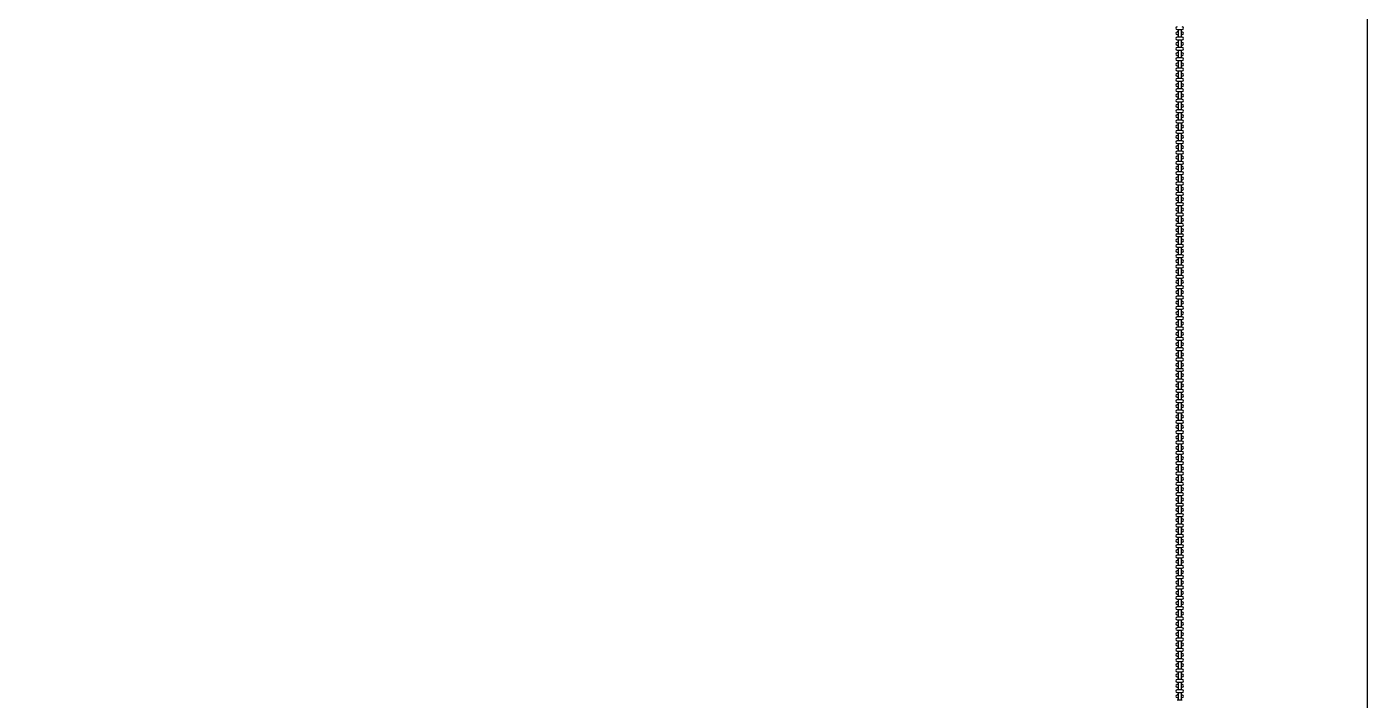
# Model space of a CAD drawing. Header units: millimetres. Extents: x -101 to 3415, y -52 to 1366.
# Drawn here: x 324.531 to 328.637, y 138.311 to 140.373 of the extents above; entities that cross this region are included whole.
import ezdxf

# ---------------------------------------------------------------- set-up
doc = ezdxf.new("R2010")
doc.units = ezdxf.units.MM
doc.layers.add('00_ARQ', color=8, linetype='Continuous')

msp = doc.modelspace()

# ---------------------------------------------------------------- linework, layer by layer
at = {"layer": '00_ARQ', "color": 9}
for p, q in [((328.0551, 140.3653), (328.0705, 140.3653)), ((328.058, 140.3576), (328.0551, 140.3576)), ((328.0551, 140.3495), (328.058, 140.3495)), ((328.058, 140.3653), (328.058, 140.3417)), ((328.0676, 140.3653), (328.0676, 140.3417)), ((328.0705, 140.3576), (328.0676, 140.3576)), ((328.0676, 140.3495), (328.0705, 140.3495)), ((328.0705, 140.3417), (328.0551, 140.3417)), ((328.0551, 140.3336), (328.0705, 140.3336)), ((328.058, 140.3259), (328.0551, 140.3259)), ((328.0551, 140.3177), (328.058, 140.3177)), ((328.0705, 140.31), (328.0551, 140.31)), ((328.0676, 140.3417), (328.058, 140.3417)), ((328.058, 140.3336), (328.058, 140.31)), ((328.0676, 140.3336), (328.0676, 140.31)), ((328.0705, 140.3259), (328.0676, 140.3259)), ((328.0676, 140.3177), (328.0705, 140.3177)), ((328.0551, 140.3019), (328.0705, 140.3019)), ((328.058, 140.2941), (328.0551, 140.2941)), ((328.0551, 140.286), (328.058, 140.286)), ((328.0705, 140.2783), (328.0551, 140.2783)), ((328.0551, 140.2701), (328.0705, 140.2701)), ((328.058, 140.2624), (328.0551, 140.2624)), ((328.058, 140.3019), (328.058, 140.2783)), ((328.058, 140.2701), (328.058, 140.2465)), ((328.0676, 140.3019), (328.0676, 140.2783)), ((328.0705, 140.2941), (328.0676, 140.2941)), ((328.0676, 140.286), (328.0705, 140.286)), ((328.0676, 140.2701), (328.0676, 140.2465)), ((328.0705, 140.2624), (328.0676, 140.2624)), ((328.0551, 140.2543), (328.058, 140.2543)), ((328.0705, 140.2465), (328.0551, 140.2465)), ((328.0551, 140.2384), (328.0705, 140.2384)), ((328.058, 140.2307), (328.0551, 140.2307)), ((328.0551, 140.2226), (328.058, 140.2226)), ((328.058, 140.2384), (328.058, 140.2148)), ((328.0676, 140.2543), (328.0705, 140.2543)), ((328.0676, 140.2384), (328.0676, 140.2148)), ((328.0705, 140.2307), (328.0676, 140.2307)), ((328.0676, 140.2226), (328.0705, 140.2226)), ((328.0705, 140.2148), (328.0551, 140.2148)), ((328.0551, 140.2067), (328.0705, 140.2067)), ((328.058, 140.199), (328.0551, 140.199)), ((328.0551, 140.1908), (328.058, 140.1908)), ((328.0705, 140.1831), (328.0551, 140.1831)), ((328.058, 140.2067), (328.058, 140.1831)), ((328.0676, 140.1831), (328.058, 140.1831)), ((328.0676, 140.2067), (328.0676, 140.1831)), ((328.0705, 140.199), (328.0676, 140.199)), ((328.0676, 140.1908), (328.0705, 140.1908)), ((328.0551, 140.175), (328.0705, 140.175)), ((328.058, 140.1672), (328.0551, 140.1672)), ((328.0551, 140.1591), (328.058, 140.1591)), ((328.0705, 140.1514), (328.0551, 140.1514)), ((328.0551, 140.1432), (328.0705, 140.1432)), ((328.058, 140.175), (328.058, 140.1514)), ((328.0676, 140.1514), (328.058, 140.1514)), ((328.058, 140.1432), (328.058, 140.1196)), ((328.0676, 140.175), (328.0676, 140.1514)), ((328.0705, 140.1672), (328.0676, 140.1672)), ((328.0676, 140.1591), (328.0705, 140.1591)), ((328.0676, 140.1432), (328.0676, 140.1196)), ((328.058, 140.1355), (328.0551, 140.1355)), ((328.0551, 140.1274), (328.058, 140.1274)), ((328.0705, 140.1196), (328.0551, 140.1196)), ((328.0551, 140.1115), (328.0705, 140.1115)), ((328.058, 140.1038), (328.0551, 140.1038)), ((328.058, 140.1115), (328.058, 140.0879)), ((328.0705, 140.1355), (328.0676, 140.1355)), ((328.0676, 140.1274), (328.0705, 140.1274)), ((328.0676, 140.1115), (328.0676, 140.0879)), ((328.0705, 140.1038), (328.0676, 140.1038)), ((328.0551, 140.0957), (328.058, 140.0957)), ((328.0705, 140.0879), (328.0551, 140.0879)), ((328.0551, 140.0798), (328.0705, 140.0798)), ((328.058, 140.0721), (328.0551, 140.0721)), ((328.0551, 140.0639), (328.058, 140.0639)), ((328.058, 140.0798), (328.058, 140.0562)), ((328.0676, 140.0957), (328.0705, 140.0957)), ((328.0676, 140.0798), (328.0676, 140.0562)), ((328.0705, 140.0721), (328.0676, 140.0721)), ((328.0676, 140.0639), (328.0705, 140.0639)), ((328.0705, 140.0562), (328.0551, 140.0562)), ((328.0551, 140.0481), (328.0705, 140.0481)), ((328.058, 140.0403), (328.0551, 140.0403)), ((328.0551, 140.0322), (328.058, 140.0322)), ((328.0705, 140.0245), (328.0551, 140.0245)), ((328.0551, 140.0163), (328.0705, 140.0163)), ((328.058, 140.0481), (328.058, 140.0245)), ((328.058, 140.0163), (328.058, 139.9927)), ((328.0676, 140.0481), (328.0676, 140.0245)), ((328.0705, 140.0403), (328.0676, 140.0403)), ((328.0676, 140.0322), (328.0705, 140.0322)), ((328.0676, 140.0163), (328.0676, 139.9927)), ((328.058, 140.0086), (328.0551, 140.0086)), ((328.0551, 140.0005), (328.058, 140.0005)), ((328.0705, 139.9927), (328.0551, 139.9927)), ((328.0551, 139.9846), (328.0705, 139.9846)), ((328.058, 139.9769), (328.0551, 139.9769)), ((328.0676, 139.9927), (328.058, 139.9927)), ((328.058, 139.9846), (328.058, 139.961)), ((328.0705, 140.0086), (328.0676, 140.0086)), ((328.0676, 140.0005), (328.0705, 140.0005)), ((328.0676, 139.9846), (328.0676, 139.961)), ((328.0705, 139.9769), (328.0676, 139.9769)), ((328.0551, 139.9688), (328.058, 139.9688)), ((328.0705, 139.961), (328.0551, 139.961)), ((328.0551, 139.9529), (328.0705, 139.9529)), ((328.058, 139.9452), (328.0551, 139.9452)), ((328.0551, 139.937), (328.058, 139.937)), ((328.0676, 139.961), (328.058, 139.961)), ((328.058, 139.9529), (328.058, 139.9293)), ((328.0676, 139.9688), (328.0705, 139.9688)), ((328.0676, 139.9529), (328.0676, 139.9293)), ((328.0705, 139.9452), (328.0676, 139.9452)), ((328.0676, 139.937), (328.0705, 139.937)), ((328.0705, 139.9293), (328.0551, 139.9293)), ((328.0551, 139.9212), (328.0705, 139.9212)), ((328.058, 139.9134), (328.0551, 139.9134)), ((328.0551, 139.9053), (328.058, 139.9053)), ((328.0705, 139.8976), (328.0551, 139.8976)), ((328.058, 139.9212), (328.058, 139.8976)), ((328.0676, 139.9212), (328.0676, 139.8976)), ((328.0705, 139.9134), (328.0676, 139.9134)), ((328.0676, 139.9053), (328.0705, 139.9053)), ((328.0551, 139.8894), (328.0705, 139.8894)), ((328.058, 139.8817), (328.0551, 139.8817)), ((328.0551, 139.8736), (328.058, 139.8736)), ((328.0705, 139.8658), (328.0551, 139.8658)), ((328.0551, 139.8577), (328.0705, 139.8577)), ((328.058, 139.8894), (328.058, 139.8658)), ((328.058, 139.8577), (328.058, 139.8341)), ((328.0676, 139.8894), (328.0676, 139.8658)), ((328.0705, 139.8817), (328.0676, 139.8817)), ((328.0676, 139.8736), (328.0705, 139.8736)), ((328.0676, 139.8577), (328.0676, 139.8341)), ((328.058, 139.85), (328.0551, 139.85)), ((328.0551, 139.8419), (328.058, 139.8419)), ((328.0705, 139.8341), (328.0551, 139.8341)), ((328.0551, 139.826), (328.0705, 139.826)), ((328.058, 139.8183), (328.0551, 139.8183)), ((328.0551, 139.8101), (328.058, 139.8101)), ((328.058, 139.826), (328.058, 139.8024)), ((328.0705, 139.85), (328.0676, 139.85)), ((328.0676, 139.8419), (328.0705, 139.8419)), ((328.0676, 139.826), (328.0676, 139.8024)), ((328.0705, 139.8183), (328.0676, 139.8183)), ((328.0676, 139.8101), (328.0705, 139.8101)), ((328.0705, 139.8024), (328.0551, 139.8024)), ((328.0551, 139.7943), (328.0705, 139.7943)), ((328.058, 139.7865), (328.0551, 139.7865)), ((328.0551, 139.7784), (328.058, 139.7784)), ((328.0705, 139.7707), (328.0551, 139.7707)), ((328.0676, 139.8024), (328.058, 139.8024)), ((328.058, 139.7943), (328.058, 139.7707)), ((328.0676, 139.7707), (328.058, 139.7707)), ((328.0676, 139.7943), (328.0676, 139.7707)), ((328.0705, 139.7865), (328.0676, 139.7865)), ((328.0676, 139.7784), (328.0705, 139.7784)), ((328.0551, 139.7625), (328.0705, 139.7625)), ((328.058, 139.7548), (328.0551, 139.7548)), ((328.0551, 139.7467), (328.058, 139.7467)), ((328.0705, 139.7389), (328.0551, 139.7389)), ((328.0551, 139.7308), (328.0705, 139.7308)), ((328.058, 139.7625), (328.058, 139.7389)), ((328.058, 139.7308), (328.058, 139.7072)), ((328.0676, 139.7625), (328.0676, 139.7389)), ((328.0705, 139.7548), (328.0676, 139.7548)), ((328.0676, 139.7467), (328.0705, 139.7467)), ((328.0676, 139.7308), (328.0676, 139.7072)), ((328.058, 139.7231), (328.0551, 139.7231)), ((328.0551, 139.715), (328.058, 139.715)), ((328.0705, 139.7072), (328.0551, 139.7072)), ((328.0551, 139.6991), (328.0705, 139.6991)), ((328.058, 139.6914), (328.0551, 139.6914)), ((328.058, 139.6991), (328.058, 139.6755)), ((328.0705, 139.7231), (328.0676, 139.7231)), ((328.0676, 139.715), (328.0705, 139.715)), ((328.0676, 139.6991), (328.0676, 139.6755)), ((328.0705, 139.6914), (328.0676, 139.6914)), ((328.0551, 139.6832), (328.058, 139.6832)), ((328.0705, 139.6755), (328.0551, 139.6755)), ((328.0551, 139.6674), (328.0705, 139.6674)), ((328.058, 139.6596), (328.0551, 139.6596)), ((328.0551, 139.6515), (328.058, 139.6515)), ((328.058, 139.6674), (328.058, 139.6438)), ((328.0676, 139.6832), (328.0705, 139.6832)), ((328.0676, 139.6674), (328.0676, 139.6438)), ((328.0705, 139.6596), (328.0676, 139.6596)), ((328.0676, 139.6515), (328.0705, 139.6515)), ((328.0705, 139.6438), (328.0551, 139.6438)), ((328.0551, 139.6356), (328.0705, 139.6356)), ((328.058, 139.6279), (328.0551, 139.6279)), ((328.0551, 139.6198), (328.058, 139.6198)), ((328.0705, 139.612), (328.0551, 139.612)), ((328.058, 139.6356), (328.058, 139.612)), ((328.0676, 139.612), (328.058, 139.612)), ((328.0676, 139.6356), (328.0676, 139.612)), ((328.0705, 139.6279), (328.0676, 139.6279)), ((328.0676, 139.6198), (328.0705, 139.6198)), ((328.0551, 139.6039), (328.0705, 139.6039)), ((328.058, 139.5962), (328.0551, 139.5962)), ((328.0551, 139.5881), (328.058, 139.5881)), ((328.0705, 139.5803), (328.0551, 139.5803)), ((328.0551, 139.5722), (328.0705, 139.5722)), ((328.058, 139.5645), (328.0551, 139.5645)), ((328.058, 139.6039), (328.058, 139.5803)), ((328.0676, 139.5803), (328.058, 139.5803)), ((328.058, 139.5722), (328.058, 139.5486)), ((328.0676, 139.6039), (328.0676, 139.5803)), ((328.0705, 139.5962), (328.0676, 139.5962)), ((328.0676, 139.5881), (328.0705, 139.5881)), ((328.0676, 139.5722), (328.0676, 139.5486)), ((328.0705, 139.5645), (328.0676, 139.5645)), ((328.0551, 139.5563), (328.058, 139.5563)), ((328.0705, 139.5486), (328.0551, 139.5486)), ((328.0551, 139.5405), (328.0705, 139.5405)), ((328.058, 139.5327), (328.0551, 139.5327)), ((328.0551, 139.5246), (328.058, 139.5246)), ((328.058, 139.5405), (328.058, 139.5169)), ((328.0676, 139.5563), (328.0705, 139.5563)), ((328.0676, 139.5405), (328.0676, 139.5169)), ((328.0705, 139.5327), (328.0676, 139.5327)), ((328.0676, 139.5246), (328.0705, 139.5246)), ((328.0705, 139.5169), (328.0551, 139.5169)), ((328.0551, 139.5087), (328.0705, 139.5087)), ((328.058, 139.501), (328.0551, 139.501)), ((328.0551, 139.4929), (328.058, 139.4929)), ((328.0705, 139.4851), (328.0551, 139.4851)), ((328.058, 139.5087), (328.058, 139.4851)), ((328.0676, 139.5087), (328.0676, 139.4851)), ((328.0705, 139.501), (328.0676, 139.501)), ((328.0676, 139.4929), (328.0705, 139.4929)), ((328.0551, 139.477), (328.0705, 139.477)), ((328.058, 139.4693), (328.0551, 139.4693)), ((328.0551, 139.4612), (328.058, 139.4612)), ((328.0705, 139.4534), (328.0551, 139.4534)), ((328.0551, 139.4453), (328.0705, 139.4453)), ((328.058, 139.477), (328.058, 139.4534)), ((328.058, 139.4453), (328.058, 139.4217)), ((328.0676, 139.477), (328.0676, 139.4534)), ((328.0705, 139.4693), (328.0676, 139.4693)), ((328.0676, 139.4612), (328.0705, 139.4612)), ((328.0676, 139.4453), (328.0676, 139.4217)), ((328.058, 139.4376), (328.0551, 139.4376)), ((328.0551, 139.4294), (328.058, 139.4294)), ((328.0705, 139.4217), (328.0551, 139.4217)), ((328.0551, 139.4136), (328.0705, 139.4136)), ((328.058, 139.4058), (328.0551, 139.4058)), ((328.0676, 139.4217), (328.058, 139.4217)), ((328.058, 139.4136), (328.058, 139.39)), ((328.0705, 139.4376), (328.0676, 139.4376)), ((328.0676, 139.4294), (328.0705, 139.4294)), ((328.0676, 139.4136), (328.0676, 139.39)), ((328.0705, 139.4058), (328.0676, 139.4058)), ((328.0551, 139.3977), (328.058, 139.3977)), ((328.0705, 139.39), (328.0551, 139.39)), ((328.0551, 139.3818), (328.0705, 139.3818)), ((328.058, 139.3741), (328.0551, 139.3741)), ((328.0551, 139.366), (328.058, 139.366)), ((328.0676, 139.39), (328.058, 139.39)), ((328.058, 139.3818), (328.058, 139.3582)), ((328.0676, 139.3977), (328.0705, 139.3977)), ((328.0676, 139.3818), (328.0676, 139.3582)), ((328.0705, 139.3741), (328.0676, 139.3741)), ((328.0676, 139.366), (328.0705, 139.366)), ((328.0705, 139.3582), (328.0551, 139.3582)), ((328.0551, 139.3501), (328.0705, 139.3501)), ((328.058, 139.3424), (328.0551, 139.3424)), ((328.0551, 139.3343), (328.058, 139.3343)), ((328.0705, 139.3265), (328.0551, 139.3265)), ((328.0551, 139.3184), (328.0705, 139.3184)), ((328.058, 139.3501), (328.058, 139.3265)), ((328.058, 139.3184), (328.058, 139.2948)), ((328.0676, 139.3501), (328.0676, 139.3265)), ((328.0705, 139.3424), (328.0676, 139.3424)), ((328.0676, 139.3343), (328.0705, 139.3343)), ((328.0676, 139.3184), (328.0676, 139.2948)), ((328.058, 139.3107), (328.0551, 139.3107)), ((328.0551, 139.3025), (328.058, 139.3025)), ((328.0705, 139.2948), (328.0551, 139.2948)), ((328.0551, 139.2867), (328.0705, 139.2867)), ((328.058, 139.2789), (328.0551, 139.2789)), ((328.058, 139.2867), (328.058, 139.2631)), ((328.0705, 139.3107), (328.0676, 139.3107)), ((328.0676, 139.3025), (328.0705, 139.3025)), ((328.0676, 139.2867), (328.0676, 139.2631)), ((328.0705, 139.2789), (328.0676, 139.2789)), ((328.0551, 139.2708), (328.058, 139.2708)), ((328.0705, 139.2631), (328.0551, 139.2631)), ((328.0551, 139.2549), (328.0705, 139.2549)), ((328.058, 139.2472), (328.0551, 139.2472)), ((328.0551, 139.2391), (328.058, 139.2391)), ((328.058, 139.2549), (328.058, 139.2313)), ((328.0676, 139.2708), (328.0705, 139.2708)), ((328.0676, 139.2549), (328.0676, 139.2313)), ((328.0705, 139.2472), (328.0676, 139.2472)), ((328.0676, 139.2391), (328.0705, 139.2391)), ((328.0705, 139.2313), (328.0551, 139.2313)), ((328.0551, 139.2232), (328.0705, 139.2232)), ((328.058, 139.2155), (328.0551, 139.2155)), ((328.0551, 139.2074), (328.058, 139.2074)), ((328.0705, 139.1996), (328.0551, 139.1996)), ((328.0676, 139.2313), (328.058, 139.2313)), ((328.058, 139.2232), (328.058, 139.1996)), ((328.0676, 139.1996), (328.058, 139.1996)), ((328.0676, 139.2232), (328.0676, 139.1996)), ((328.0705, 139.2155), (328.0676, 139.2155)), ((328.0676, 139.2074), (328.0705, 139.2074)), ((328.0551, 139.1915), (328.0705, 139.1915)), ((328.058, 139.1838), (328.0551, 139.1838)), ((328.0551, 139.1756), (328.058, 139.1756)), ((328.0705, 139.1679), (328.0551, 139.1679)), ((328.0551, 139.1598), (328.0705, 139.1598)), ((328.058, 139.1915), (328.058, 139.1679)), ((328.058, 139.1598), (328.058, 139.1362)), ((328.0676, 139.1915), (328.0676, 139.1679)), ((328.0705, 139.1838), (328.0676, 139.1838)), ((328.0676, 139.1756), (328.0705, 139.1756)), ((328.0676, 139.1598), (328.0676, 139.1362)), ((328.058, 139.152), (328.0551, 139.152)), ((328.0551, 139.1439), (328.058, 139.1439)), ((328.0705, 139.1362), (328.0551, 139.1362)), ((328.0551, 139.128), (328.0705, 139.128)), ((328.058, 139.1203), (328.0551, 139.1203)), ((328.0551, 139.1122), (328.058, 139.1122)), ((328.058, 139.128), (328.058, 139.1044)), ((328.0705, 139.152), (328.0676, 139.152)), ((328.0676, 139.1439), (328.0705, 139.1439)), ((328.0676, 139.128), (328.0676, 139.1044)), ((328.0705, 139.1203), (328.0676, 139.1203)), ((328.0676, 139.1122), (328.0705, 139.1122)), ((328.0705, 139.1044), (328.0551, 139.1044)), ((328.0551, 139.0963), (328.0705, 139.0963)), ((328.058, 139.0886), (328.0551, 139.0886)), ((328.0551, 139.0805), (328.058, 139.0805)), ((328.0705, 139.0727), (328.0551, 139.0727)), ((328.058, 139.0963), (328.058, 139.0727)), ((328.0676, 139.0963), (328.0676, 139.0727)), ((328.0705, 139.0886), (328.0676, 139.0886)), ((328.0676, 139.0805), (328.0705, 139.0805)), ((328.0551, 139.0646), (328.0705, 139.0646)), ((328.058, 139.0569), (328.0551, 139.0569)), ((328.0551, 139.0487), (328.058, 139.0487)), ((328.0705, 139.041), (328.0551, 139.041)), ((328.0551, 139.0329), (328.0705, 139.0329)), ((328.058, 139.0646), (328.058, 139.041)), ((328.0676, 139.041), (328.058, 139.041)), ((328.058, 139.0329), (328.058, 139.0093)), ((328.0676, 139.0646), (328.0676, 139.041)), ((328.0705, 139.0569), (328.0676, 139.0569)), ((328.0676, 139.0487), (328.0705, 139.0487)), ((328.0676, 139.0329), (328.0676, 139.0093)), ((328.058, 139.0251), (328.0551, 139.0251)), ((328.0551, 139.017), (328.058, 139.017)), ((328.0705, 139.0093), (328.0551, 139.0093)), ((328.0551, 139.0011), (328.0705, 139.0011)), ((328.058, 138.9934), (328.0551, 138.9934)), ((328.0676, 139.0093), (328.058, 139.0093)), ((328.058, 139.0011), (328.058, 138.9775)), ((328.0705, 139.0251), (328.0676, 139.0251)), ((328.0676, 139.017), (328.0705, 139.017)), ((328.0676, 139.0011), (328.0676, 138.9775)), ((328.0705, 138.9934), (328.0676, 138.9934)), ((328.0551, 138.9853), (328.058, 138.9853)), ((328.0705, 138.9775), (328.0551, 138.9775)), ((328.0551, 138.9694), (328.0705, 138.9694)), ((328.058, 138.9617), (328.0551, 138.9617)), ((328.0551, 138.9536), (328.058, 138.9536)), ((328.058, 138.9694), (328.058, 138.9458)), ((328.0676, 138.9853), (328.0705, 138.9853)), ((328.0676, 138.9694), (328.0676, 138.9458)), ((328.0705, 138.9617), (328.0676, 138.9617)), ((328.0676, 138.9536), (328.0705, 138.9536)), ((328.0705, 138.9458), (328.0551, 138.9458)), ((328.0551, 138.9377), (328.0705, 138.9377)), ((328.058, 138.93), (328.0551, 138.93)), ((328.0551, 138.9218), (328.058, 138.9218)), ((328.0705, 138.9141), (328.0551, 138.9141)), ((328.058, 138.9377), (328.058, 138.9141)), ((328.0676, 138.9377), (328.0676, 138.9141)), ((328.0705, 138.93), (328.0676, 138.93)), ((328.0676, 138.9218), (328.0705, 138.9218)), ((328.0551, 138.906), (328.0705, 138.906)), ((328.058, 138.8982), (328.0551, 138.8982)), ((328.0551, 138.8901), (328.058, 138.8901)), ((328.0705, 138.8824), (328.0551, 138.8824)), ((328.0551, 138.8742), (328.0705, 138.8742)), ((328.058, 138.8665), (328.0551, 138.8665)), ((328.058, 138.906), (328.058, 138.8824)), ((328.058, 138.8742), (328.058, 138.8506)), ((328.0676, 138.906), (328.0676, 138.8824)), ((328.0705, 138.8982), (328.0676, 138.8982)), ((328.0676, 138.8901), (328.0705, 138.8901)), ((328.0676, 138.8742), (328.0676, 138.8506)), ((328.0705, 138.8665), (328.0676, 138.8665)), ((328.0551, 138.8584), (328.058, 138.8584)), ((328.0705, 138.8506), (328.0551, 138.8506)), ((328.0551, 138.8425), (328.0705, 138.8425)), ((328.058, 138.8348), (328.0551, 138.8348)), ((328.0551, 138.8267), (328.058, 138.8267)), ((328.0676, 138.8506), (328.058, 138.8506)), ((328.058, 138.8425), (328.058, 138.8189)), ((328.0676, 138.8584), (328.0705, 138.8584)), ((328.0676, 138.8425), (328.0676, 138.8189)), ((328.0705, 138.8348), (328.0676, 138.8348)), ((328.0676, 138.8267), (328.0705, 138.8267)), ((328.0705, 138.8189), (328.0551, 138.8189)), ((328.0551, 138.8108), (328.0705, 138.8108)), ((328.058, 138.8031), (328.0551, 138.8031)), ((328.0551, 138.7949), (328.058, 138.7949)), ((328.0705, 138.7872), (328.0551, 138.7872)), ((328.0676, 138.8189), (328.058, 138.8189)), ((328.058, 138.8108), (328.058, 138.7872)), ((328.0676, 138.8108), (328.0676, 138.7872)), ((328.0705, 138.8031), (328.0676, 138.8031)), ((328.0676, 138.7949), (328.0705, 138.7949)), ((328.0551, 138.7791), (328.0705, 138.7791)), ((328.058, 138.7713), (328.0551, 138.7713)), ((328.0551, 138.7632), (328.058, 138.7632)), ((328.0705, 138.7555), (328.0551, 138.7555)), ((328.0551, 138.7473), (328.0705, 138.7473)), ((328.058, 138.7791), (328.058, 138.7555)), ((328.058, 138.7473), (328.058, 138.7237)), ((328.0676, 138.7791), (328.0676, 138.7555)), ((328.0705, 138.7713), (328.0676, 138.7713)), ((328.0676, 138.7632), (328.0705, 138.7632)), ((328.0676, 138.7473), (328.0676, 138.7237)), ((328.058, 138.7396), (328.0551, 138.7396)), ((328.0551, 138.7315), (328.058, 138.7315)), ((328.0705, 138.7237), (328.0551, 138.7237)), ((328.0551, 138.7156), (328.0705, 138.7156)), ((328.058, 138.7079), (328.0551, 138.7079)), ((328.058, 138.7156), (328.058, 138.692)), ((328.0705, 138.7396), (328.0676, 138.7396)), ((328.0676, 138.7315), (328.0705, 138.7315)), ((328.0676, 138.7156), (328.0676, 138.692)), ((328.0705, 138.7079), (328.0676, 138.7079)), ((328.0551, 138.6998), (328.058, 138.6998)), ((328.0705, 138.692), (328.0551, 138.692)), ((328.0551, 138.6839), (328.0705, 138.6839)), ((328.058, 138.6762), (328.0551, 138.6762)), ((328.0551, 138.668), (328.058, 138.668)), ((328.0705, 138.6603), (328.0551, 138.6603)), ((328.058, 138.6839), (328.058, 138.6603)), ((328.0676, 138.6603), (328.058, 138.6603)), ((328.0676, 138.6998), (328.0705, 138.6998)), ((328.0676, 138.6839), (328.0676, 138.6603)), ((328.0705, 138.6762), (328.0676, 138.6762)), ((328.0676, 138.668), (328.0705, 138.668)), ((328.0551, 138.6522), (328.0705, 138.6522)), ((328.058, 138.6444), (328.0551, 138.6444)), ((328.0551, 138.6363), (328.058, 138.6363)), ((328.0705, 138.6286), (328.0551, 138.6286)), ((328.0551, 138.6204), (328.0705, 138.6204)), ((328.058, 138.6522), (328.058, 138.6286)), ((328.0676, 138.6286), (328.058, 138.6286)), ((328.058, 138.6204), (328.058, 138.5968)), ((328.0676, 138.6522), (328.0676, 138.6286)), ((328.0705, 138.6444), (328.0676, 138.6444)), ((328.0676, 138.6363), (328.0705, 138.6363)), ((328.0676, 138.6204), (328.0676, 138.5968)), ((328.058, 138.6127), (328.0551, 138.6127)), ((328.0551, 138.6046), (328.058, 138.6046)), ((328.0705, 138.5968), (328.0551, 138.5968)), ((328.0551, 138.5887), (328.0705, 138.5887)), ((328.058, 138.581), (328.0551, 138.581)), ((328.058, 138.5887), (328.058, 138.5651)), ((328.0705, 138.6127), (328.0676, 138.6127)), ((328.0676, 138.6046), (328.0705, 138.6046)), ((328.0676, 138.5887), (328.0676, 138.5651)), ((328.0705, 138.581), (328.0676, 138.581)), ((328.0551, 138.5729), (328.058, 138.5729)), ((328.0705, 138.5651), (328.0551, 138.5651)), ((328.0551, 138.557), (328.0705, 138.557)), ((328.058, 138.5493), (328.0551, 138.5493)), ((328.0551, 138.5411), (328.058, 138.5411)), ((328.058, 138.557), (328.058, 138.5334)), ((328.0676, 138.5729), (328.0705, 138.5729)), ((328.0676, 138.557), (328.0676, 138.5334)), ((328.0705, 138.5493), (328.0676, 138.5493)), ((328.0676, 138.5411), (328.0705, 138.5411)), ((328.0705, 138.5334), (328.0551, 138.5334)), ((328.0551, 138.5253), (328.0705, 138.5253)), ((328.058, 138.5175), (328.0551, 138.5175)), ((328.0551, 138.5094), (328.058, 138.5094)), ((328.0705, 138.5017), (328.0551, 138.5017)), ((328.058, 138.5253), (328.058, 138.5017)), ((328.0676, 138.5253), (328.0676, 138.5017)), ((328.0705, 138.5175), (328.0676, 138.5175)), ((328.0676, 138.5094), (328.0705, 138.5094)), ((328.0551, 138.4935), (328.0705, 138.4935)), ((328.058, 138.4858), (328.0551, 138.4858)), ((328.0551, 138.4777), (328.058, 138.4777)), ((328.0705, 138.4699), (328.0551, 138.4699)), ((328.0551, 138.4618), (328.0705, 138.4618)), ((328.058, 138.4935), (328.058, 138.4699)), ((328.0676, 138.4699), (328.058, 138.4699)), ((328.058, 138.4618), (328.058, 138.4382)), ((328.0676, 138.4935), (328.0676, 138.4699)), ((328.0705, 138.4858), (328.0676, 138.4858)), ((328.0676, 138.4777), (328.0705, 138.4777)), ((328.0676, 138.4618), (328.0676, 138.4382)), ((328.058, 138.4541), (328.0551, 138.4541)), ((328.0551, 138.446), (328.058, 138.446)), ((328.0705, 138.4382), (328.0551, 138.4382)), ((328.0551, 138.4301), (328.0705, 138.4301)), ((328.058, 138.4224), (328.0551, 138.4224)), ((328.0551, 138.4142), (328.058, 138.4142)), ((328.0676, 138.4382), (328.058, 138.4382)), ((328.058, 138.4301), (328.058, 138.4065)), ((328.0705, 138.4541), (328.0676, 138.4541)), ((328.0676, 138.446), (328.0705, 138.446)), ((328.0676, 138.4301), (328.0676, 138.4065)), ((328.0705, 138.4224), (328.0676, 138.4224)), ((328.0676, 138.4142), (328.0705, 138.4142)), ((328.0705, 138.4065), (328.0551, 138.4065)), ((328.0551, 138.3984), (328.0705, 138.3984)), ((328.058, 138.3906), (328.0551, 138.3906)), ((328.0551, 138.3825), (328.058, 138.3825)), ((328.0705, 138.3748), (328.0551, 138.3748)), ((328.058, 138.3984), (328.058, 138.3748)), ((328.0676, 138.3984), (328.0676, 138.3748)), ((328.0705, 138.3906), (328.0676, 138.3906)), ((328.0676, 138.3825), (328.0705, 138.3825)), ((328.0551, 138.3666), (328.0705, 138.3666)), ((328.058, 138.3589), (328.0551, 138.3589)), ((328.0551, 138.3508), (328.058, 138.3508)), ((328.0705, 138.343), (328.0551, 138.343)), ((328.0551, 138.3349), (328.0705, 138.3349)), ((328.058, 138.3666), (328.058, 138.343)), ((328.058, 138.3349), (328.058, 138.3113)), ((328.0676, 138.3666), (328.0676, 138.343)), ((328.0705, 138.3589), (328.0676, 138.3589)), ((328.0676, 138.3508), (328.0705, 138.3508)), ((328.0676, 138.3349), (328.0676, 138.3113)), ((328.058, 138.3272), (328.0551, 138.3272)), ((328.0551, 138.3191), (328.058, 138.3191)), ((328.0705, 138.3113), (328.0551, 138.3113)), ((328.0705, 138.3272), (328.0676, 138.3272)), ((328.0676, 138.3191), (328.0705, 138.3191))]:
    msp.add_line(p, q, dxfattribs=at)
msp.add_lwpolyline([(281.129, 169.1231), (328.6371, 169.1231), (328.6371, 96.0013)], dxfattribs=at)
for centre, start, end in [((328.0551, 140.3694), 90, 270), ((328.0551, 140.3535), 90, 270), ((328.0705, 140.3694), 270, 90), ((328.0705, 140.3535), 270, 90), ((328.0551, 140.3377), 90, 270), ((328.0551, 140.3218), 90, 270), ((328.0551, 140.3059), 90, 270), ((328.0705, 140.3377), 270, 90), ((328.0705, 140.3218), 270, 90), ((328.0705, 140.3059), 270, 90), ((328.0551, 140.2901), 90, 270), ((328.0551, 140.2742), 90, 270), ((328.0551, 140.2583), 90, 270), ((328.0705, 140.2901), 270, 90), ((328.0705, 140.2742), 270, 90), ((328.0705, 140.2583), 270, 90), ((328.0551, 140.2425), 90, 270), ((328.0551, 140.2266), 90, 270), ((328.0705, 140.2425), 270, 90), ((328.0705, 140.2266), 270, 90), ((328.0551, 140.2108), 90, 270), ((328.0551, 140.1949), 90, 270), ((328.0551, 140.179), 90, 270), ((328.0705, 140.2108), 270, 90), ((328.0705, 140.1949), 270, 90), ((328.0705, 140.179), 270, 90), ((328.0551, 140.1632), 90, 270), ((328.0551, 140.1473), 90, 270), ((328.0705, 140.1632), 270, 90), ((328.0705, 140.1473), 270, 90), ((328.0551, 140.1314), 90, 270), ((328.0551, 140.1156), 90, 270), ((328.0551, 140.0997), 90, 270), ((328.0705, 140.1314), 270, 90), ((328.0705, 140.1156), 270, 90), ((328.0705, 140.0997), 270, 90), ((328.0551, 140.0839), 90, 270), ((328.0551, 140.068), 90, 270), ((328.0705, 140.0839), 270, 90), ((328.0705, 140.068), 270, 90), ((328.0551, 140.0521), 90, 270), ((328.0551, 140.0363), 90, 270), ((328.0551, 140.0204), 90, 270), ((328.0705, 140.0521), 270, 90), ((328.0705, 140.0363), 270, 90), ((328.0705, 140.0204), 270, 90), ((328.0551, 140.0045), 90, 270), ((328.0551, 139.9887), 90, 270), ((328.0551, 139.9728), 90, 270), ((328.0705, 140.0045), 270, 90), ((328.0705, 139.9887), 270, 90), ((328.0705, 139.9728), 270, 90), ((328.0551, 139.957), 90, 270), ((328.0551, 139.9411), 90, 270), ((328.0705, 139.957), 270, 90), ((328.0705, 139.9411), 270, 90), ((328.0551, 139.9252), 90, 270), ((328.0551, 139.9094), 90, 270), ((328.0551, 139.8935), 90, 270), ((328.0705, 139.9252), 270, 90), ((328.0705, 139.9094), 270, 90), ((328.0705, 139.8935), 270, 90), ((328.0551, 139.8776), 90, 270), ((328.0551, 139.8618), 90, 270), ((328.0705, 139.8776), 270, 90), ((328.0705, 139.8618), 270, 90), ((328.0551, 139.8459), 90, 270), ((328.0551, 139.8301), 90, 270), ((328.0551, 139.8142), 90, 270), ((328.0705, 139.8459), 270, 90), ((328.0705, 139.8301), 270, 90), ((328.0705, 139.8142), 270, 90), ((328.0551, 139.7983), 90, 270), ((328.0551, 139.7825), 90, 270), ((328.0551, 139.7666), 90, 270), ((328.0705, 139.7983), 270, 90), ((328.0705, 139.7825), 270, 90), ((328.0705, 139.7666), 270, 90), ((328.0551, 139.7507), 90, 270), ((328.0551, 139.7349), 90, 270), ((328.0705, 139.7507), 270, 90), ((328.0705, 139.7349), 270, 90), ((328.0551, 139.719), 90, 270), ((328.0551, 139.7032), 90, 270), ((328.0551, 139.6873), 90, 270), ((328.0705, 139.719), 270, 90), ((328.0705, 139.7032), 270, 90), ((328.0705, 139.6873), 270, 90), ((328.0551, 139.6714), 90, 270), ((328.0551, 139.6556), 90, 270), ((328.0705, 139.6714), 270, 90), ((328.0705, 139.6556), 270, 90), ((328.0551, 139.6397), 90, 270), ((328.0551, 139.6238), 90, 270), ((328.0551, 139.608), 90, 270), ((328.0705, 139.6397), 270, 90), ((328.0705, 139.6238), 270, 90), ((328.0705, 139.608), 270, 90), ((328.0551, 139.5921), 90, 270), ((328.0551, 139.5763), 90, 270), ((328.0551, 139.5604), 90, 270), ((328.0705, 139.5921), 270, 90), ((328.0705, 139.5763), 270, 90), ((328.0705, 139.5604), 270, 90), ((328.0551, 139.5445), 90, 270), ((328.0551, 139.5287), 90, 270), ((328.0705, 139.5445), 270, 90), ((328.0705, 139.5287), 270, 90), ((328.0551, 139.5128), 90, 270), ((328.0551, 139.4969), 90, 270), ((328.0551, 139.4811), 90, 270), ((328.0705, 139.5128), 270, 90), ((328.0705, 139.4969), 270, 90), ((328.0705, 139.4811), 270, 90), ((328.0551, 139.4652), 90, 270), ((328.0551, 139.4494), 90, 270), ((328.0705, 139.4652), 270, 90), ((328.0705, 139.4494), 270, 90), ((328.0551, 139.4335), 90, 270), ((328.0551, 139.4176), 90, 270), ((328.0551, 139.4018), 90, 270), ((328.0705, 139.4335), 270, 90), ((328.0705, 139.4176), 270, 90), ((328.0705, 139.4018), 270, 90), ((328.0551, 139.3859), 90, 270), ((328.0551, 139.37), 90, 270), ((328.0705, 139.3859), 270, 90), ((328.0705, 139.37), 270, 90), ((328.0551, 139.3542), 90, 270), ((328.0551, 139.3383), 90, 270), ((328.0551, 139.3225), 90, 270), ((328.0705, 139.3542), 270, 90), ((328.0705, 139.3383), 270, 90), ((328.0705, 139.3225), 270, 90), ((328.0551, 139.3066), 90, 270), ((328.0551, 139.2907), 90, 270), ((328.0551, 139.2749), 90, 270), ((328.0705, 139.3066), 270, 90), ((328.0705, 139.2907), 270, 90), ((328.0705, 139.2749), 270, 90), ((328.0551, 139.259), 90, 270), ((328.0551, 139.2431), 90, 270), ((328.0705, 139.259), 270, 90), ((328.0705, 139.2431), 270, 90), ((328.0551, 139.2273), 90, 270), ((328.0551, 139.2114), 90, 270), ((328.0551, 139.1956), 90, 270), ((328.0705, 139.2273), 270, 90), ((328.0705, 139.2114), 270, 90), ((328.0705, 139.1956), 270, 90), ((328.0551, 139.1797), 90, 270), ((328.0551, 139.1638), 90, 270), ((328.0705, 139.1797), 270, 90), ((328.0705, 139.1638), 270, 90), ((328.0551, 139.148), 90, 270), ((328.0551, 139.1321), 90, 270), ((328.0551, 139.1162), 90, 270), ((328.0705, 139.148), 270, 90), ((328.0705, 139.1321), 270, 90), ((328.0705, 139.1162), 270, 90), ((328.0551, 139.1004), 90, 270), ((328.0551, 139.0845), 90, 270), ((328.0551, 139.0687), 90, 270), ((328.0705, 139.1004), 270, 90), ((328.0705, 139.0845), 270, 90), ((328.0705, 139.0687), 270, 90), ((328.0551, 139.0528), 90, 270), ((328.0551, 139.0369), 90, 270), ((328.0705, 139.0528), 270, 90), ((328.0705, 139.0369), 270, 90), ((328.0551, 139.0211), 90, 270), ((328.0551, 139.0052), 90, 270), ((328.0551, 138.9893), 90, 270), ((328.0705, 139.0211), 270, 90), ((328.0705, 139.0052), 270, 90), ((328.0705, 138.9893), 270, 90), ((328.0551, 138.9735), 90, 270), ((328.0551, 138.9576), 90, 270), ((328.0705, 138.9735), 270, 90), ((328.0705, 138.9576), 270, 90), ((328.0551, 138.9418), 90, 270), ((328.0551, 138.9259), 90, 270), ((328.0551, 138.91), 90, 270), ((328.0705, 138.9418), 270, 90), ((328.0705, 138.9259), 270, 90), ((328.0705, 138.91), 270, 90), ((328.0551, 138.8942), 90, 270), ((328.0551, 138.8783), 90, 270), ((328.0551, 138.8624), 90, 270), ((328.0705, 138.8942), 270, 90), ((328.0705, 138.8783), 270, 90), ((328.0705, 138.8624), 270, 90), ((328.0551, 138.8466), 90, 270), ((328.0551, 138.8307), 90, 270), ((328.0705, 138.8466), 270, 90), ((328.0705, 138.8307), 270, 90), ((328.0551, 138.8149), 90, 270), ((328.0551, 138.799), 90, 270), ((328.0551, 138.7831), 90, 270), ((328.0705, 138.8149), 270, 90), ((328.0705, 138.799), 270, 90), ((328.0705, 138.7831), 270, 90), ((328.0551, 138.7673), 90, 270), ((328.0551, 138.7514), 90, 270), ((328.0705, 138.7673), 270, 90), ((328.0705, 138.7514), 270, 90), ((328.0551, 138.7355), 90, 270), ((328.0551, 138.7197), 90, 270), ((328.0551, 138.7038), 90, 270), ((328.0705, 138.7355), 270, 90), ((328.0705, 138.7197), 270, 90), ((328.0705, 138.7038), 270, 90), ((328.0551, 138.688), 90, 270), ((328.0551, 138.6721), 90, 270), ((328.0551, 138.6562), 90, 270), ((328.0705, 138.688), 270, 90), ((328.0705, 138.6721), 270, 90), ((328.0705, 138.6562), 270, 90), ((328.0551, 138.6404), 90, 270), ((328.0551, 138.6245), 90, 270), ((328.0705, 138.6404), 270, 90), ((328.0705, 138.6245), 270, 90), ((328.0551, 138.6086), 90, 270), ((328.0551, 138.5928), 90, 270), ((328.0551, 138.5769), 90, 270), ((328.0705, 138.6086), 270, 90), ((328.0705, 138.5928), 270, 90), ((328.0705, 138.5769), 270, 90), ((328.0551, 138.5611), 90, 270), ((328.0551, 138.5452), 90, 270), ((328.0705, 138.5611), 270, 90), ((328.0705, 138.5452), 270, 90), ((328.0551, 138.5293), 90, 270), ((328.0551, 138.5135), 90, 270), ((328.0551, 138.4976), 90, 270), ((328.0705, 138.5293), 270, 90), ((328.0705, 138.5135), 270, 90), ((328.0705, 138.4976), 270, 90), ((328.0551, 138.4817), 90, 270), ((328.0551, 138.4659), 90, 270), ((328.0705, 138.4817), 270, 90), ((328.0705, 138.4659), 270, 90), ((328.0551, 138.45), 90, 270), ((328.0551, 138.4342), 90, 270), ((328.0551, 138.4183), 90, 270), ((328.0705, 138.45), 270, 90), ((328.0705, 138.4342), 270, 90), ((328.0705, 138.4183), 270, 90), ((328.0551, 138.4024), 90, 270), ((328.0551, 138.3866), 90, 270), ((328.0551, 138.3707), 90, 270), ((328.0705, 138.4024), 270, 90), ((328.0705, 138.3866), 270, 90), ((328.0705, 138.3707), 270, 90), ((328.0551, 138.3548), 90, 270), ((328.0551, 138.339), 90, 270), ((328.0705, 138.3548), 270, 90), ((328.0705, 138.339), 270, 90), ((328.0551, 138.3231), 90, 270), ((328.0705, 138.3231), 270, 90)]:
    msp.add_arc(centre, 0.00406, start, end, dxfattribs=at)

doc.saveas('drawing.dxf')
